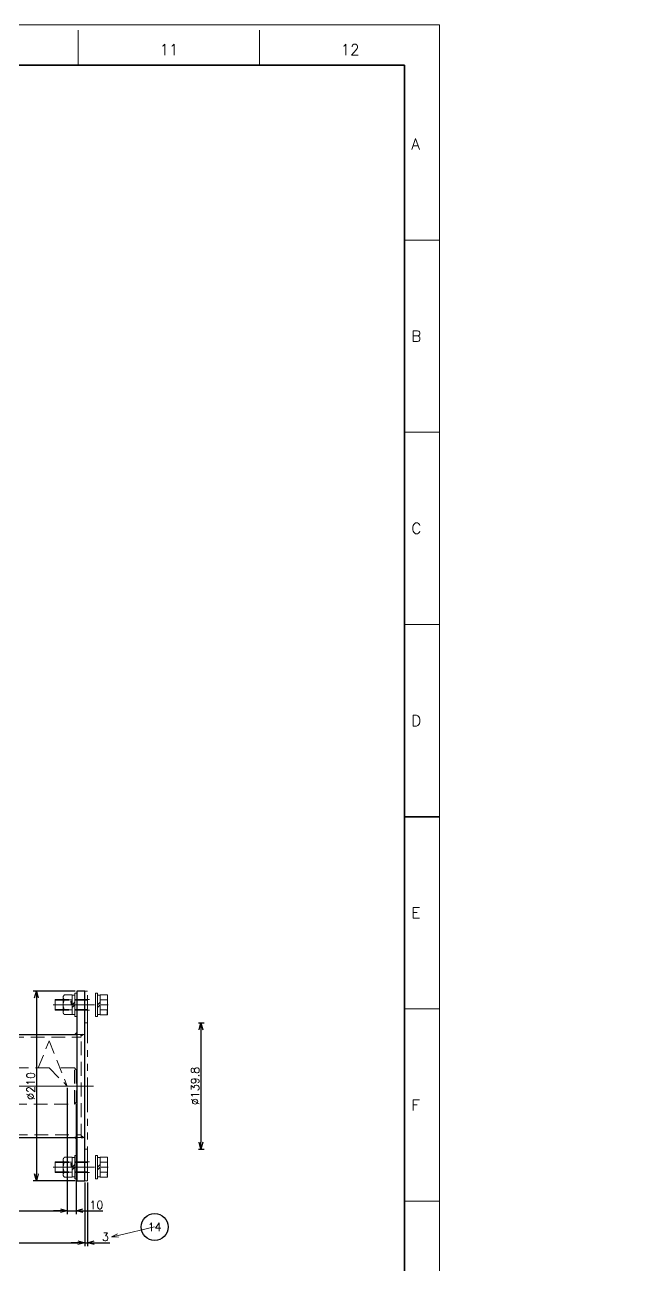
# Model space of a CAD drawing. Header units: millimetres. Extents: x 0 to 38884, y -3675 to 8056.
# Drawn here: x 10723 to 11395, y 1614 to 2988 of the extents above; entities that cross this region are included whole.
import ezdxf
from ezdxf import colors
from ezdxf.entities.mleader import LeaderData, LeaderLine
from ezdxf.enums import TextEntityAlignment as Align
from ezdxf.math import Vec2, Vec3
from ezdxf.xclip import XClip

# ---------------------------------------------------------------- set-up
doc = ezdxf.new("R2010")
doc.units = ezdxf.units.MM
doc.header["$LTSCALE"] = 2.4
doc.header["$XCLIPFRAME"] = 0
doc.header["$PDMODE"] = 99
doc.header["$PDSIZE"] = 1
for name, pattern in [('CENTER2', [28.575, 19.05, -3.175, 3.175, -3.175]), ('HIDDEN', [9.525, 6.35, -3.175]), ('PHANTOM2', [31.75, 15.875, -3.175, 3.175, -3.175, 3.175, -3.175])]:
    doc.linetypes.add(name, pattern=pattern)
for name, color, linetype, lineweight in [('04_HIDDEN', 2, 'HIDDEN', 13), ('05_CENTER', 4, 'CENTER2', 13), ('06_PHANTOM', 2, 'PHANTOM2', 13), ('08_DIM', 3, 'Continuous', 13), ('90_FRAME', 5, 'Continuous', 35)]:
    doc.layers.add(name, color=color, linetype=linetype, lineweight=lineweight)
doc.layers.add('10_DRAFT', color=8, linetype='Continuous', lineweight=0, plot=False)
doc.layers.add('91_BLANK', color=5, linetype='Continuous', lineweight=0, plot=False)
doc.styles.add('KSS_TXT', font='txt.shx', dxfattribs={"bigfont": 'extfont2.shx'})
doc.styles.add('KSS_TXT_L', font='txt.shx', dxfattribs={"height": 3, "bigfont": 'extfont2.shx'})
doc.styles.get("Standard").update_dxf_attribs({"font": 'txt.shx', "bigfont": 'extfont2.shx'})
doc.dimstyles.new('KSS_DIM', dxfattribs={"dimscale": 2, "dimtxt": 3, "dimasz": 2.5, "dimexe": 1.25, "dimexo": 0.625, "dimtad": 1, "dimdsep": 46, "dimtxsty": 'KSS_TXT', "dimblk": 'OPEN30', "dimcen": 0, "dimazin": 2, "dimtfac": 0.75, "dimtmove": 0, "dimatfit": 3, "dimldrblk": 'OPEN30', "dimfxl": 1.25, "dimtolj": 1, "dimarcsym": 0})

# ---------------------------------------------------------------- blocks, each defined once
blk = doc.blocks.new('AM_BALLOON1')
at = {"transparency": 16777216}
blk.add_circle((0, 0), 5, dxfattribs=at)
blk.add_attdef('B_NUMBER', text='', height=3, dxfattribs=at).set_placement((0, 0), align=Align.MIDDLE_CENTER)
blk = doc.blocks.new('_Open30')
at = {"color": 0, "linetype": 'ByBlock', "lineweight": -2}
for p, q in [((-1, 0.27), (0, 0)), ((0, 0), (-1, -0.27)), ((0, 0), (-1, 0))]:
    blk.add_line(p, q, dxfattribs=at)
blk = doc.blocks.new('_OPEN')
at = {"color": 0, "linetype": 'ByBlock'}
for p, q in [((-1, 0.17), (0, 0)), ((0, 0), (-1, -0.17)), ((0, 0), (-1, 0))]:
    blk.add_line(p, q, dxfattribs=at)
blk = doc.blocks.new('*D231')
at = {"layer": '08_DIM', "color": 0, "lineweight": -2, "transparency": 16777216}
for p, q in [((10915.8, 1882.3), (10922.1, 1882.3)), ((10918.3, 1874.8), (10918.3, 1750)), ((10915.8, 1742.5), (10922.1, 1742.5))]:
    blk.add_line(p, q, dxfattribs=at)
at = {"layer": 'Defpoints', "color": 0, "transparency": 16777216}
for p in [(10913.9, 1882.3), (10913.9, 1742.5), (10918.3, 1742.5)]:
    blk.add_point(p, dxfattribs=at)
at = {"layer": '08_DIM', "color": 0, "lineweight": -2, "transparency": 16777216, "xscale": 7.5, "yscale": 7.5, "zscale": 7.5}
for p, rotation in [((10918.3, 1882.3), 90), ((10918.3, 1742.5), 270)]:
    blk.add_blockref('_Open30', p, dxfattribs=dict(at, rotation=rotation))
at = {"layer": '08_DIM', "color": 0, "transparency": 16777216, "insert": (10911.9, 1812.4), "char_height": 9, "attachment_point": 5, "rotation": 90, "style": 'KSS_TXT'}
blk.add_mtext('\\A1;%%C139.8', dxfattribs=at)
blk = doc.blocks.new('M12Nza_1_1_1')
at = {"color": 0}
for p, q in [((-8.2, 15), (8.2, 15)), ((-10.9, 5), (-10.9, 13.5)), ((11, 5), (-10.9, 5)), ((-10.7, 2), (-10.7, 5)), ((-5.5, 5), (-5.5, 13.5)), ((0, 2), (-3, 5)), ((0, 5), (3, 2)), ((5.5, 5), (5.5, 13.5)), ((10.7, 5), (10.7, 2)), ((11, 13.5), (11, 5))]:
    blk.add_line(p, q, dxfattribs=at)
at = {"color": 0, "linetype": 'CENTER2'}
blk.add_line((0, 0), (0, 15), dxfattribs=at)
at = {"color": 0}
blk.add_lwpolyline([(-13, 2), (13, 2), (13, 0), (-13, 0)], close=True, dxfattribs=at)
for centre, radius, start, end in [((-8.2, 11.7), 3.29, 33.626, 146.374), ((0, 4), 10.9, 60, 120), ((8.2, 11.7), 3.29, 33.626, 146.374)]:
    blk.add_arc(centre, radius, start, end, dxfattribs=at)
at = {"layer": '10_DRAFT', "style": 'KSS_TXT'}
blk.add_text('M12', height=1.5, dxfattribs=at).set_placement((0.3, 5.1))
blk = doc.blocks.new('A$C7BDB3F22_1')
at = {"color": 0, "linetype": 'CENTER2'}
blk.add_line((0, -47.1), (0, 15.1), dxfattribs=at)
at = {"color": 0}
for p, q in [((-13, 2), (13, 2)), ((-13, 2), (-13, 0)), ((-13, 0), (13, 0)), ((-11, 13), (11, 13)), ((-11, 5), (-11, 13)), ((-11, 5), (11, 5)), ((-10.8, 5), (-10.8, 2)), ((-5.5, 5), (-5.5, 13)), ((0, 2), (-3, 5)), ((0, 5), (3, 2)), ((5.5, 5), (5.5, 13)), ((10.8, 2), (10.8, 5)), ((11, 5), (11, 13)), ((13, 0), (13, 2))]:
    blk.add_line(p, q, dxfattribs=at)
at = {"color": 0, "linetype": 'HIDDEN'}
for p, q in [((-6, -45), (-6, 0)), ((6, -45), (6, 0)), ((-6, -9), (6, -9)), ((-5.1, -45), (-5.1, -9)), ((5.1, -45), (5.1, -9)), ((-6, -45), (6, -45))]:
    blk.add_line(p, q, dxfattribs=at)
at = {"layer": '10_DRAFT', "style": 'KSS_TXT_L'}
blk.add_text('BT-M12x50L,SW,PW', height=0.3, dxfattribs=at).set_placement((6.3, 12.7))
blk = doc.blocks.new('M10Nza_1_1_1')
at = {"color": 0}
for p, q in [((-9.8, 4), (-9.8, 10.7)), ((-9.8, 4), (9.8, 4)), ((-9.2, 1.5), (-9.2, 4)), ((-7.3, 12), (7.4, 12)), ((-4.9, 4), (-4.9, 10.7)), ((0, 1.5), (-2.5, 4)), ((0, 4), (2.5, 1.5)), ((4.9, 10.7), (4.9, 4)), ((9.2, 4), (9.2, 1.5)), ((9.8, 10.7), (9.8, 4))]:
    blk.add_line(p, q, dxfattribs=at)
at = {"color": 0, "linetype": 'CENTER2'}
blk.add_line((0, 12), (0, 0), dxfattribs=at)
at = {"color": 0}
blk.add_lwpolyline([(-11, 1.5), (11, 1.5), (11, 0), (-11, 0)], close=True, dxfattribs=at)
for centre, radius, start, end in [((-7.3, 9.1), 2.94, 33.626, 146.374), ((0, 2.2), 9.8, 60, 120), ((7.4, 9.1), 2.94, 33.626, 146.374)]:
    blk.add_arc(centre, radius, start, end, dxfattribs=at)
at = {"layer": '10_DRAFT', "style": 'KSS_TXT'}
blk.add_text('M10', height=1.25, dxfattribs=at).set_placement((0.3, 4.1))
blk = doc.blocks.new('OP-75722b_1')
at = {"color": 0}
for p, q in [((0, 6.5), (0.5, 7)), ((0, 4), (0, 6.5)), ((0, -4), (0, 4)), ((0.5, -7), (0.5, 7)), ((9.5, 7), (0.5, 7)), ((0.5, 6.7), (9.5, 6.7)), ((0.5, 6.3), (9.5, 6.3)), ((0.5, 5.9), (9.5, 5.9)), ((0.5, 5.3), (9.5, 5.3)), ((0.5, 4.7), (9.5, 4.7)), ((0.5, 4.1), (9.5, 4.1)), ((0.5, 3.4), (9.5, 3.4)), ((0.5, 2.7), (9.5, 2.7)), ((0.5, 1.9), (9.5, 1.9)), ((0.5, 1), (9.5, 1)), ((0.5, 0), (9.5, 0)), ((9.5, -7), (9.5, 7)), ((10, 6.5), (9.5, 7)), ((10, 4), (10, 6.5)), ((10, -4), (10, 4)), ((10, 4), (11.5, 4)), ((11.5, 6), (12, 6.5)), ((11.5, 4), (11.5, 6)), ((11.5, -4), (11.5, 4)), ((12, 6.5), (12, -6.5)), ((16, 6.5), (12, 6.5)), ((16, 6.5), (16.5, 7)), ((16, -6.2), (16, 6.5)), ((16.5, -5.8), (16.5, 7)), ((16.5, 7), (17, 6.5)), ((17, 6.5), (17.5, 7)), ((17, -5.4), (17, 6.5)), ((17.5, -5), (17.5, 7)), ((17.5, 7), (18, 6.5)), ((18, 6.5), (18.5, 7)), ((18, 6.5), (18, -4.6)), ((18.5, -4.2), (18.5, 7)), ((18.5, 7), (19, 6.5)), ((19, -3.7), (19, 6.5)), ((23.2, 6.5), (19, 6.5)), ((26.7, -16.8), (26.7, 3)), ((0, -4), (0, -6.5)), ((0, -6.5), (0.5, -7)), ((0.5, -1), (9.5, -1)), ((0.5, -1.9), (9.5, -1.9)), ((0.5, -2.7), (9.5, -2.7)), ((0.5, -3.4), (9.5, -3.4)), ((0.5, -4.1), (9.5, -4.1)), ((0.5, -4.7), (9.5, -4.7)), ((0.5, -5.3), (9.5, -5.3)), ((0.5, -5.8), (9.5, -5.8)), ((0.5, -6.3), (9.5, -6.3)), ((0.5, -6.7), (9.5, -6.7)), ((9.5, -7), (0.5, -7)), ((10, -6.5), (9.5, -7)), ((10, -4), (11.5, -4)), ((10, -6.5), (10, -4)), ((11.5, -4), (11.5, -6)), ((11.5, -6), (12, -6.5)), ((15.7, -6.5), (12, -6.5)), ((15.7, -6.5), (21.7, -1.4)), ((15.7, -16.8), (15.7, -6.5)), ((15.7, -16.8), (26.7, -16.8)), ((15.9, -18.2), (26.6, -18.2)), ((15.9, -18.2), (16, -19.2)), ((16, -19.2), (26.5, -19.2)), ((16.1, -20.6), (26.3, -20.6)), ((16.1, -20.6), (16.2, -21.6)), ((16.2, -21.6), (26.2, -21.6)), ((16.4, -22.9), (26.1, -22.9)), ((16.4, -22.9), (16.5, -23.9)), ((16.5, -23.9), (26, -23.9)), ((16.7, -25.3), (25.8, -25.3)), ((16.7, -25.3), (16.8, -26.8)), ((19.2, -26.8), (16.8, -26.8)), ((19.2, -26.8), (19.2, -45)), ((23.2, -26.8), (19.2, -26.8)), ((19.5, -16.8), (19.5, -18.2)), ((19.5, -19.2), (19.5, -20.6)), ((19.5, -21.6), (19.5, -22.9)), ((19.5, -23.9), (19.5, -25.3)), ((20.7, -16.8), (20.7, -18.2)), ((20.7, -19.2), (20.7, -20.6)), ((20.7, -21.6), (20.7, -22.9)), ((20.7, -23.9), (20.7, -25.3)), ((22.8, -16.8), (22.8, -18.2)), ((22.8, -19.2), (22.8, -20.6)), ((22.8, -21.6), (22.8, -22.9)), ((22.8, -23.9), (22.8, -25.3)), ((23.2, -26.8), (23.2, -45)), ((23.2, -26.8), (25.6, -26.8)), ((25.6, -26.8), (25.8, -25.3)), ((26, -23.9), (26.1, -22.9)), ((26.2, -21.6), (26.3, -20.6)), ((26.5, -19.2), (26.6, -18.2))]:
    blk.add_line(p, q, dxfattribs=at)
for centre, radius, start, end in [((23.2, 3), 3.5, 359.9998, 90), ((15.1, -17.6), 1, 322.7692, 50.3512), ((15.3, -19.9), 1, 322.7692, 50.3512), ((15.6, -22.3), 1, 322.7692, 50.3512), ((15.9, -24.7), 1, 322.7692, 50.3512), ((26.6, -24.7), 1, 130.2745, 217.7373), ((26.8, -22.3), 1, 130.2745, 217.7373), ((27.1, -19.9), 1, 130.2745, 217.7373), ((27.3, -17.6), 1, 130.2745, 217.7373)]:
    blk.add_arc(centre, radius, start, end, dxfattribs=at)
at = {"layer": '05_CENTER', "color": 0}
for p, q in [((-1.5, 0), (23.5, 0)), ((21.2, -47.1), (21.2, 2.2))]:
    blk.add_line(p, q, dxfattribs=at)
at = {"layer": '10_DRAFT'}
for p, q in [((-1, 4), (-1.5, 3.5)), ((-1.5, -3.5), (-1.5, 3.5)), ((-1, 4), (0, 4)), ((-1, -4), (-1.5, -3.5)), ((-1, -4), (0, -4))]:
    blk.add_line(p, q, dxfattribs=at)
blk = doc.blocks.new('HTK1611a_1')
at = {"color": 0}
for p, q in [((6, 5.1), (0, 4.8)), ((0, 4.3), (6, 4.5)), ((6, 7.5), (6, -7.5)), ((6, 7.5), (10, 7.5)), ((10, 3.8), (6, 3.8)), ((10.1, 7.5), (10, 7.5)), ((10, 3.8), (10.1, 3.8)), ((10.1, 3.7), (10, 3.8)), ((10.2, 7.5), (10.1, 7.5)), ((10.1, 7.5), (10.1, 7.5)), ((10.1, 3.8), (10.1, 3.8)), ((10.1, 3.8), (10.2, 3.8)), ((10.2, 3.7), (10.1, 3.7)), ((10.1, 3.7), (10.1, 3.7)), ((10.3, 7.4), (10.2, 7.5)), ((10.2, 7.5), (10.2, 7.5)), ((10.2, 7.5), (10.2, 7.5)), ((10.2, 3.8), (10.2, 3.8)), ((10.2, 3.8), (10.2, 3.8)), ((10.2, 3.8), (10.3, 3.8)), ((10.3, 3.6), (10.2, 3.7)), ((10.2, 3.7), (10.2, 3.7)), ((10.2, 3.7), (10.2, 3.7)), ((10.4, 7.4), (10.3, 7.4)), ((10.3, 7.4), (10.3, 7.4)), ((10.3, 3.8), (10.4, 3.9)), ((10.3, 3.8), (10.3, 3.8)), ((10.4, 3.5), (10.3, 3.6)), ((10.3, 3.6), (10.3, 3.6)), ((10.5, 7.3), (10.4, 7.4)), ((10.4, 7.4), (10.4, 7.4)), ((10.4, 3.9), (10.4, 3.9)), ((10.4, 3.9), (10.5, 3.9)), ((10.5, 3.4), (10.4, 3.5)), ((10.4, 3.5), (10.4, 3.5)), ((10.6, 7.2), (10.5, 7.3)), ((10.5, 7.3), (10.5, 7.3)), ((10.5, 7.3), (10.5, 7.3)), ((10.5, 3.9), (10.5, 4)), ((10.5, 4), (10.5, 4)), ((10.5, 4), (10.6, 4)), ((10.5, 3.3), (10.5, 3.4)), ((10.6, 3.2), (10.5, 3.3)), ((10.5, 3.3), (10.5, 3.3)), ((10.6, 7.1), (10.6, 7.2)), ((10.6, 7.2), (10.6, 7.2)), ((10.7, 7.1), (10.6, 7.1)), ((10.6, 4.1), (10.7, 4.2)), ((10.6, 4), (10.6, 4.1)), ((10.6, 4.1), (10.6, 4.1)), ((10.6, 3.1), (10.6, 3.2)), ((10.6, 3), (10.6, 3.1)), ((10.7, 2.9), (10.6, 3)), ((10.7, 7), (10.7, 7.1)), ((10.8, 6.9), (10.7, 7)), ((10.7, 7), (10.7, 7)), ((10.7, 4.3), (10.8, 4.4)), ((10.7, 4.2), (10.7, 4.3)), ((10.7, 4.2), (10.7, 4.2)), ((10.7, 2.8), (10.7, 2.9)), ((10.7, 2.7), (10.7, 2.8)), ((10.8, 2.5), (10.7, 2.7)), ((10.8, 6.8), (10.8, 6.9)), ((10.8, 6.7), (10.8, 6.8)), ((10.8, 6.8), (10.8, 6.8)), ((10.9, 6.6), (10.8, 6.7)), ((10.8, 4.5), (10.8, 4.6)), ((10.8, 4.6), (10.9, 4.6)), ((10.8, 4.4), (10.8, 4.5)), ((10.8, 4.4), (10.8, 4.4)), ((10.8, 2.4), (10.8, 2.5)), ((10.8, 2.3), (10.8, 2.4)), ((10.8, 2.2), (10.8, 2.3)), ((10.9, 2), (10.8, 2.2)), ((10.9, 6.5), (10.9, 6.6)), ((10.9, 6.6), (10.9, 6.6)), ((10.9, 6.4), (10.9, 6.5)), ((11, 6.3), (10.9, 6.4)), ((10.9, 4.8), (11, 4.9)), ((10.9, 4.7), (10.9, 4.8)), ((10.9, 4.8), (10.9, 4.8)), ((10.9, 4.6), (10.9, 4.7)), ((10.9, 1.9), (10.9, 2)), ((10.9, 1.7), (10.9, 1.9)), ((10.9, 1.6), (10.9, 1.7)), ((11, 1.4), (10.9, 1.6)), ((11, 6.2), (11, 6.3)), ((11, 6.3), (11, 6.3)), ((11, 6.1), (11, 6.2)), ((11, 6), (11, 6.1)), ((11, 5.9), (11, 6)), ((11, 6), (11, 6)), ((11, 5.8), (11, 5.9)), ((11, 5.7), (11, 5.8)), ((11, 5.6), (11, 5.7)), ((11, 5.7), (11, -5.6)), ((11, 5.5), (11, 5.6)), ((11, 5.4), (11, 5.5)), ((11, 5.5), (11, 5.5)), ((11, 5.3), (11, 5.4)), ((11, 5.2), (11, 5.3)), ((11, 5.1), (11, 5.2)), ((11, 5), (11, 5.1)), ((11, 5.1), (11, 5.1)), ((11, 4.9), (11, 5)), ((11, 2.2), (26, 2.2)), ((11, 1.3), (11, 1.4)), ((11, 1.1), (11, 1.3)), ((11, 1), (11, 1.1)), ((11, 0.8), (11, 1)), ((11, 0.7), (11, 0.8)), ((11, 0.5), (11, 0.7)), ((11, 0.3), (11, 0.5)), ((11, 0.2), (11, 0.3)), ((11, 0), (11, 0.2)), ((11, -0.2), (11, 0)), ((26, 2.2), (28, 1.7)), ((28, 1.7), (36, 1.7)), ((28, 1.7), (28, -1.7)), ((36, 1.7), (36, -1.7)), ((36, 1.5), (56, 1.5)), ((0, -4.3), (6, -4.5)), ((0, -4.8), (6, -5.1)), ((10, -3.8), (6, -3.8)), ((6, -7.5), (10, -7.5)), ((10, -3.8), (10.1, -3.7)), ((10.1, -3.8), (10, -3.8)), ((10, -7.5), (10.1, -7.5)), ((10.1, -3.7), (10.1, -3.7)), ((10.1, -3.7), (10.2, -3.7)), ((10.2, -3.8), (10.1, -3.8)), ((10.1, -3.8), (10.1, -3.8)), ((10.1, -7.5), (10.1, -7.5)), ((10.1, -7.5), (10.2, -7.5)), ((10.2, -3.7), (10.3, -3.6)), ((10.2, -3.7), (10.2, -3.7)), ((10.2, -3.7), (10.2, -3.7)), ((10.3, -3.8), (10.2, -3.8)), ((10.2, -3.8), (10.2, -3.8)), ((10.2, -3.8), (10.2, -3.8)), ((10.2, -7.5), (10.3, -7.4)), ((10.2, -7.5), (10.2, -7.5)), ((10.2, -7.5), (10.2, -7.5)), ((10.3, -3.6), (10.4, -3.5)), ((10.3, -3.6), (10.3, -3.6)), ((10.4, -3.9), (10.3, -3.8)), ((10.3, -3.8), (10.3, -3.8)), ((10.3, -7.4), (10.3, -7.4)), ((10.3, -7.4), (10.4, -7.4)), ((10.4, -3.5), (10.5, -3.4)), ((10.4, -3.5), (10.4, -3.5)), ((10.5, -3.9), (10.4, -3.9)), ((10.4, -3.9), (10.4, -3.9)), ((10.4, -7.4), (10.5, -7.3)), ((10.4, -7.4), (10.4, -7.4)), ((10.5, -3.3), (10.5, -3.2)), ((10.5, -3.2), (10.6, -3.2)), ((10.5, -3.4), (10.5, -3.3)), ((10.5, -4), (10.5, -3.9)), ((10.6, -4), (10.5, -4)), ((10.5, -4), (10.5, -4)), ((10.5, -7.3), (10.6, -7.2)), ((10.5, -7.3), (10.5, -7.3)), ((10.5, -7.3), (10.5, -7.3)), ((10.6, -3), (10.7, -2.9)), ((10.6, -3.1), (10.6, -3)), ((10.6, -3.2), (10.6, -3.1)), ((10.6, -4.1), (10.6, -4)), ((10.7, -4.2), (10.6, -4.1)), ((10.6, -4.1), (10.6, -4.1)), ((10.6, -7.2), (10.6, -7.1)), ((10.6, -7.1), (10.7, -7.1)), ((10.6, -7.2), (10.6, -7.2)), ((10.7, -2.7), (10.8, -2.5)), ((10.7, -2.8), (10.7, -2.7)), ((10.7, -2.9), (10.7, -2.8)), ((10.7, -4.3), (10.7, -4.2)), ((10.7, -4.2), (10.7, -4.2)), ((10.8, -4.4), (10.7, -4.3)), ((10.7, -7), (10.8, -6.9)), ((10.7, -7.1), (10.7, -7)), ((10.7, -7), (10.7, -7)), ((10.8, -2.2), (10.9, -2)), ((10.8, -2.3), (10.8, -2.2)), ((10.8, -2.4), (10.8, -2.3)), ((10.8, -2.5), (10.8, -2.4)), ((10.8, -4.5), (10.8, -4.4)), ((10.8, -4.4), (10.8, -4.4)), ((10.8, -4.6), (10.8, -4.5)), ((10.9, -4.6), (10.8, -4.6)), ((10.8, -6.7), (10.9, -6.6)), ((10.8, -6.8), (10.8, -6.7)), ((10.8, -6.9), (10.8, -6.8)), ((10.8, -6.8), (10.8, -6.8)), ((10.9, -1.6), (11, -1.4)), ((10.9, -1.7), (10.9, -1.6)), ((10.9, -1.9), (10.9, -1.7)), ((10.9, -2), (10.9, -1.9)), ((10.9, -4.7), (10.9, -4.6)), ((10.9, -4.8), (10.9, -4.7)), ((11, -4.9), (10.9, -4.8)), ((10.9, -4.8), (10.9, -4.8)), ((10.9, -6.4), (11, -6.3)), ((10.9, -6.5), (10.9, -6.4)), ((10.9, -6.6), (10.9, -6.5)), ((10.9, -6.6), (10.9, -6.6)), ((11, -0.3), (11, -0.2)), ((11, -0.5), (11, -0.3)), ((11, -0.7), (11, -0.5)), ((11, -0.8), (11, -0.7)), ((11, -1), (11, -0.8)), ((11, -1.1), (11, -1)), ((11, -1.3), (11, -1.1)), ((11, -1.4), (11, -1.3)), ((26, -2.2), (11, -2.2)), ((11, -5), (11, -4.9)), ((11, -5.1), (11, -5)), ((11, -5.2), (11, -5.1)), ((11, -5.1), (11, -5.1)), ((11, -5.3), (11, -5.2)), ((11, -5.4), (11, -5.3)), ((11, -5.5), (11, -5.4)), ((11, -5.6), (11, -5.5)), ((11, -5.5), (11, -5.5)), ((11, -5.7), (11, -5.6)), ((11, -5.8), (11, -5.7)), ((11, -5.9), (11, -5.8)), ((11, -6), (11, -5.9)), ((11, -6.1), (11, -6)), ((11, -6), (11, -6)), ((11, -6.2), (11, -6.1)), ((11, -6.3), (11, -6.2)), ((11, -6.3), (11, -6.3)), ((28, -1.7), (26, -2.2)), ((36, -1.7), (28, -1.7)), ((36, -1.5), (56, -1.5))]:
    blk.add_line(p, q, dxfattribs=at)
at = {"layer": '04_HIDDEN', "color": 0}
for p, q in [((-52, 2), (-4, 2)), ((-3.5, 4.7), (-4, 4.2)), ((-4, 4.2), (0, 4.3)), ((-4, 4.2), (-4, -4.2)), ((0, 4.8), (-3.5, 4.7)), ((-3.5, 4.7), (-3.5, -4.7)), ((11, 2), (26, 2)), ((26, 2), (26, -2)), ((26, 1.5), (36, 1.5)), ((-52, -2), (-4, -2)), ((-4, -4.2), (-3.5, -4.7)), ((-4, -4.2), (0, -4.3)), ((-3.5, -4.7), (0, -4.8)), ((11, -2), (26, -2)), ((26, -1.5), (36, -1.5))]:
    blk.add_line(p, q, dxfattribs=at)
blk.add_arc((-52, 0), 2, 90, 270, dxfattribs=at)
at = {"layer": '05_CENTER', "color": 0}
blk.add_line((-56, 0), (58, 0), dxfattribs=at)
at = {"layer": '10_DRAFT'}
blk.add_line((0, 4.8), (0, -4.8), dxfattribs=at)
blk = doc.blocks.new('GP-M＊＊Tc_1')
at = {"color": 0}
for p, q in [((0, 16), (0, 16)), ((0, 14.4), (0, 14.5)), ((0, 14.4), (0, 14.5)), ((-17.1, 0), (-17.1, 0)), ((13.1, 2.5), (-13.1, 2.5)), ((-10, 9.3), (-9, 13.2)), ((-10, 5.7), (-10, 10.5)), ((-9, 5.4), (-10, 5.7)), ((-9.6, 5.4), (-9, 5.4)), ((-9, 13.2), (-9, 5.4)), ((-9, 5), (0, 5)), ((0, 5), (9, 5)), ((4.5, 3.7), (4.5, 3)), ((4.8, 3.9), (7.2, 3.9)), ((4.8, 2.8), (7.2, 2.8)), ((7.5, 3.7), (7.5, 3)), ((9, 13.2), (9, 5.4)), ((10, 9.3), (9, 13.2)), ((9, 5.4), (10, 5.7)), ((9, 5.4), (9.6, 5.4)), ((10, 5.7), (10, 10.5)), ((17.1, 0), (17.1, 0)), ((-4.6, -7.2), (-12.9, -7.2)), ((-12.6, -5.7), (12.6, -5.7)), ((-9.9, -7.6), (-9.8, -8)), ((-9.7, -7.2), (-9.7, -8.8)), ((-8.5, -8.5), (-8.9, -8.4)), ((-5.2, -11.6), (-6.3, -11.4)), ((-4.3, -8.4), (-3.8, -11.1)), ((-4.1, -7.6), (-3.6, -10.2)), ((-3.8, -9.2), (-3.8, -11.1)), ((-2.9, -10.7), (-3.7, -10.5)), ((-2.7, -12), (-2.9, -11)), ((-2.8, -10.7), (-2.7, -11.4)), ((-2.7, -12.3), (-2.7, -10.6)), ((-2.7, -12.3), (-2.4, -14.2)), ((-2.4, -10.5), (2.4, -10.5)), ((2.4, -12.1), (-2.4, -12.1)), ((2.7, -12.3), (2.4, -14.2)), ((2.7, -12.3), (2.7, -10.6)), ((2.8, -10.7), (2.7, -11.4)), ((2.7, -12), (2.9, -11)), ((2.9, -10.7), (3.7, -10.5)), ((4.1, -7.6), (3.6, -10.2)), ((4.3, -8.4), (3.8, -11.1)), ((3.8, -9.2), (3.8, -11.1)), ((4.6, -7.2), (12.9, -7.2)), ((5.2, -11.6), (6.3, -11.4)), ((8.5, -8.5), (8.9, -8.4)), ((9.7, -7.2), (9.7, -8.8)), ((9.9, -7.6), (9.8, -8)), ((-5.2, -19.5), (-6, -19.5)), ((-5.5, -17.2), (-5.5, -16.2)), ((-5.2, -17.2), (-5.5, -17.2)), ((5.3, -17.2), (-5.2, -17.2)), ((-5.2, -19.5), (-5.2, -17.2)), ((-5.2, -19.5), (5.3, -19.5)), ((-2.4, -14.2), (-2.2, -15)), ((2.4, -14.2), (2.2, -15)), ((5.5, -17.2), (5.3, -17.2)), ((5.3, -19.5), (5.3, -17.2)), ((6, -19.5), (5.3, -19.5)), ((5.5, -17.2), (5.5, -16.2))]:
    blk.add_line(p, q, dxfattribs=at)
blk.add_circle((0, 0), 17, dxfattribs=at)
for centre, radius, start, end in [((0, 0), 17.1, 288.762, 251.238), ((0, 0), 14.5, 46.3972, 133.6028), ((0, 0), 16, 55.7676, 124.2324), ((-4.8, 0.6), 10.2, 162.0846, 183.4338), ((-0.7, -0.4), 14.3, 178.5668, 263.5951), ((-12.1, 2.8), 2.58, 110.3836, 158.741), ((-0.7, -0.8), 13.2, 167.4122, 200.4388), ((-13.1, 2), 0.5, 90, 167.4122), ((-9.3, -5.7), 11.5, 93.6107, 108.94), ((-3.8, 13.5), 10, 231.512, 238.504), ((0, 305.3), 300, 268.2809, 271.7191), ((0.7, -0.4), 14.3, 276.4049, 1.4332), ((4.7, 3.7), 0.164, 124.4845, 180), ((4.7, 3), 0.164, 180, 235.5155), ((4.8, 3.5), 0.404, 90, 124.4845), ((4.8, 3.2), 0.404, 235.5155, 270), ((7.2, 3.5), 0.404, 55.5155, 90), ((7.2, 3.2), 0.404, 270, 304.4845), ((7.3, 3.7), 0.164, 0, 55.5155), ((7.3, 3), 0.164, 304.4845, 0), ((3.8, 13.5), 10, 301.496, 308.488), ((9.3, -5.7), 11.5, 71.06, 86.3893), ((12.1, 2.8), 2.58, 21.259, 69.6164), ((13.1, 2), 0.5, 12.5878, 90), ((0.7, -0.8), 13.2, 339.5612, 12.5878), ((4.8, 0.6), 10.2, 356.5662, 17.9154), ((-12.6, -5.2), 0.5, 200.4388, 270), ((0, 0.6), 15, 211.3253, 260.883), ((0.8, 1.4), 14.2, 217.2624, 222.6782), ((-9.5, -7.6), 0.345, 146.2138, 192.031), ((-9.4, -7.7), 0.571, 110.52, 143.7381), ((-9.4, -7.3), 0.446, 183.2379, 231.5895), ((-9.5, -7.9), 0.3, 191.6157, 222.1952), ((-9.3, -8.8), 0.311, 139.4207, 212.7982), ((-9.1, -9.2), 0.781, 77.8314, 130.0532), ((-1.4, -2.2), 10.7, 219.5719, 234.4444), ((-5.3, -22.3), 14.1, 86.8924, 103.0416), ((2.2, -0.1), 13.6, 218.1577, 237.3496), ((-5.8, -8.4), 3, 234.4444, 261.7545), ((-3.6, -16.7), 5.38, 94.5835, 106.2876), ((-0.4, -0.2), 12.2, 248.0758, 259.1007), ((-4.6, -7.7), 0.5, 10.5832, 90), ((-4.6, -8.5), 0.3, 10.625, 86.8924), ((-4.1, -11.1), 0.308, 270.9263, 352.1482), ((-4.1, -9.3), 0.654, 304.3433, 317.694), ((-3.9, -10.3), 0.326, 292.498, 9.6984), ((-2.6, -10.9), 0.332, 140.7688, 190.8997), ((-2.4, -11), 0.528, 87.7798, 139.2391), ((-2.4, -12.4), 0.316, 90.5002, 163.1469), ((0, 0.6), 15, 279.117, 328.6747), ((2.4, -11), 0.528, 40.7609, 92.2202), ((2.4, -12.4), 0.316, 16.8531, 89.4998), ((0.4, -0.2), 12.2, 280.8993, 291.9242), ((2.6, -10.9), 0.332, 349.1003, 39.2312), ((3.9, -10.3), 0.326, 170.3016, 247.502), ((4.1, -9.3), 0.654, 222.306, 235.6567), ((4.1, -11.1), 0.308, 187.8518, 269.0737), ((4.6, -7.7), 0.5, 90, 169.4168), ((3.6, -16.7), 5.38, 73.7124, 85.4165), ((4.6, -8.5), 0.3, 93.1076, 169.375), ((5.3, -22.3), 14.1, 76.9584, 93.1076), ((-2.2, -0.1), 13.6, 302.6504, 321.8423), ((5.8, -8.4), 3, 278.2455, 305.5556), ((1.4, -2.2), 10.7, 305.5556, 320.4281), ((9.1, -9.2), 0.781, 49.9468, 102.1686), ((9.4, -7.7), 0.571, 36.2619, 69.48), ((9.3, -8.8), 0.311, 327.2018, 40.5793), ((-0.8, 1.4), 14.2, 317.3218, 322.7376), ((9.4, -7.3), 0.446, 308.4105, 356.7621), ((9.5, -7.9), 0.3, 317.8048, 348.3843), ((9.5, -7.6), 0.345, 347.969, 33.7862), ((12.6, -5.2), 0.5, 270, 339.5612), ((0, 0), 17.1, 251.238, 288.762), ((0, -0.4), 14, 260.1067, 279.9992), ((-1.9, -14.9), 0.3, 193.872, 268.4995), ((0, 58.7), 73.9, 268.4995, 271.5194), ((1.9, -14.9), 0.3, 271.5194, 346.128)]:
    blk.add_arc(centre, radius, start, end, dxfattribs=at)
at = {"layer": '05_CENTER', "color": 0}
for p, q in [((0, 20.9), (0, -27.5)), ((-19.6, 0), (19.6, 0))]:
    blk.add_line(p, q, dxfattribs=at)
at = {"layer": '10_DRAFT'}
for p, q in [((-6, -25), (-6, -19.5)), ((6, -25), (-6, -25)), ((-5.2, -25.5), (-6, -25)), ((-5.4, -19.5), (-5.4, -25.4)), ((5.3, -25.5), (-5.2, -25.5)), ((-5.2, -27.5), (-5.2, -25.5)), ((5.3, -25.5), (6, -25)), ((5.3, -27.5), (5.3, -25.5)), ((5.4, -25.4), (5.4, -19.5)), ((6, -25), (6, -19.5)), ((5.3, -27.5), (-5.2, -27.5))]:
    blk.add_line(p, q, dxfattribs=at)
blk = doc.blocks.new('A$C3D81658F_1_1_1')
at = {"color": 0, "linetype": 'CENTER2'}
blk.add_line((0, -39), (0, 14), dxfattribs=at)
at = {"color": 0}
for p, q in [((-11, 1.5), (11, 1.5)), ((-11, 1.5), (-11, 0)), ((-11, 0), (11, 0)), ((-9.8, 11), (9.8, 11)), ((-9.8, 4), (-9.8, 11)), ((9.8, 4), (-9.8, 4)), ((-9.3, 4), (-9.3, 1.5)), ((-4.9, 4), (-4.9, 11)), ((0, 1.5), (-2.5, 4)), ((0, 4), (2.5, 1.5)), ((4.9, 4), (4.9, 11)), ((9.2, 1.5), (9.2, 4)), ((9.8, 4), (9.8, 11)), ((11, 0), (11, 1.5))]:
    blk.add_line(p, q, dxfattribs=at)
at = {"color": 0, "linetype": 'HIDDEN'}
for p, q in [((-5, -36), (-5, 0)), ((5, -36), (5, 0)), ((-5, -4), (5, -4)), ((-4.2, -36), (-4.2, -4)), ((4.2, -36), (4.2, -4)), ((-5, -36), (5, -36))]:
    blk.add_line(p, q, dxfattribs=at)
at = {"layer": '10_DRAFT', "style": 'KSS_TXT_L'}
blk.add_text('BT-M10x40L,SW,PW', height=0.3, dxfattribs=at).set_placement((5.1, 10.7))
blk = doc.blocks.new('A$C09CC36EC_1')
at = {"color": 3}
blk.add_lwpolyline([(0, 105), (3, 105), (3, -105), (0, -105)], close=True, dxfattribs=at)
at = {"layer": '04_HIDDEN', "color": 3}
for p, q in [((0, 70), (3, 70)), ((0, -70), (3, -70))]:
    blk.add_line(p, q, dxfattribs=at)
at = {"layer": '05_CENTER'}
for p, q in [((-5.7, 90), (8.7, 90)), ((-5.7, -90), (8.7, -90))]:
    blk.add_line(p, q, dxfattribs=at)
at = {"layer": '10_DRAFT'}
blk.add_line((0, 0), (3, 0), dxfattribs=at)
blk = doc.blocks.new('A$C306330B1_1')
for name, p, rotation in [('A$C7BDB3F22_1', (12, 90), 270), ('M12Nza_1_1_1', (-9, 90), 90), ('A$C7BDB3F22_1', (12, -90), 270), ('M12Nza_1_1_1', (-9, -90), 90), ('A$C3D81658F_1_1_1', (1065, -181), 180), ('A$C3D81658F_1_1_1', (1160, -181), 180), ('A$C3D81658F_1_1_1', (1255, -181), 180), ('A$C3D81658F_1_1_1', (1350, -181), 180)]:
    blk.add_blockref(name, p, dxfattribs=dict(rotation=rotation))
at = {"xscale": -1}
blk.add_blockref('A$C09CC36EC_1', (3, 0), dxfattribs=at)
at = {"color": 4, "xscale": -1}
blk.add_blockref('HTK1611a_1', (1075, -99), dxfattribs=at)
at = {"color": 4, "xscale": -1, "rotation": 270}
blk.add_blockref('OP-75722b_1', (1198, -114.5), dxfattribs=at)
at = {"color": 4, "rotation": 180.0000000000002}
blk.add_blockref('GP-M＊＊Tc_1', (1198, -134), dxfattribs=at)
for p in [(1065, -160), (1160, -160), (1255, -160), (1350, -160)]:
    blk.add_blockref('M10Nza_1_1_1', p)
blk = doc.blocks.new('A$C505301D7_1')
at = {"color": 0}
for p, q in [((465, 57.1), (1156, 57.1)), ((695, -57.2), (1156, -57.2))]:
    blk.add_line(p, q, dxfattribs=at)
blk.add_lwpolyline([(1156, -105), (1165, -105), (1165, 105), (1156, 105)], close=True, dxfattribs=at)
at = {"color": 3}
for points in [[(1156, 57.1), (1154, 57.1), (1154, 57.1), (1156, 59.2)], [(1161, 57.1), (1163, 57.1), (1163, 57.1), (1161, 55.1)], [(1156, -57.2), (1154, -57.2), (1154, -57.2), (1156, -59.2)], [(1161, -57.2), (1163, -57.2), (1163, -57.2), (1161, -55.2)]]:
    blk.add_lwpolyline(points, close=True, dxfattribs=at)
at = {"layer": '04_HIDDEN'}
for p, q in [((1156, 57.1), (1165, 57.1)), ((1161, -57.2), (1161, 57.1)), ((465, 54), (1161, 54)), ((12, -54), (1161, -54)), ((1156, -57.2), (1165, -57.2))]:
    blk.add_line(p, q, dxfattribs=at)
at = {"layer": '05_CENTER'}
for p, q in [((1175, 90), (1146, 90)), ((1175, -90), (1146, -90))]:
    blk.add_line(p, q, dxfattribs=at)
at = {"layer": '10_DRAFT'}
blk.add_line((-9, 0), (1174.7, 0), dxfattribs=at)
blk = doc.blocks.new('A$C5CF003DA_1')
blk.add_blockref('A$C505301D7_1', (0, 0))
blk = doc.blocks.new('*D319')
at = {"layer": '08_DIM', "color": 0, "lineweight": -2, "transparency": 16777216}
for p, q in [((10770.2, 1810.5), (10770.2, 1670.4)), ((10780.2, 1792.5), (10780.2, 1670.4)), ((10762.7, 1674.2), (10755.2, 1674.2)), ((10770.2, 1674.2), (10780.2, 1674.2)), ((10787.7, 1674.2), (10809.9, 1674.2))]:
    blk.add_line(p, q, dxfattribs=at)
at = {"layer": 'Defpoints', "color": 0, "transparency": 16777216}
for p in [(10770.2, 1812.4), (10780.2, 1794.4), (10780.2, 1674.2)]:
    blk.add_point(p, dxfattribs=at)
at = {"layer": '08_DIM', "color": 0, "lineweight": -2, "transparency": 16777216, "xscale": 7.5, "yscale": 7.5, "zscale": 7.5}
blk.add_blockref('_Open30', (10770.2, 1674.2), dxfattribs=at)
at = {"layer": '08_DIM', "color": 0, "lineweight": -2, "transparency": 16777216, "xscale": 7.5, "yscale": 7.5, "zscale": 7.5, "rotation": 180}
blk.add_blockref('_Open30', (10780.2, 1674.2), dxfattribs=at)
at = {"layer": '08_DIM', "color": 0, "transparency": 16777216, "insert": (10802.6, 1680.6), "char_height": 9, "attachment_point": 5, "style": 'KSS_TXT'}
blk.add_mtext('\\A1;10', dxfattribs=at)
blk = doc.blocks.new('*D320')
at = {"layer": '08_DIM', "color": 0, "lineweight": -2, "transparency": 16777216}
for p, q in [((9650.2, 1810.5), (9650.2, 1670.4)), ((10770.2, 1810.5), (10770.2, 1670.4)), ((9657.7, 1674.2), (10762.7, 1674.2))]:
    blk.add_line(p, q, dxfattribs=at)
at = {"layer": 'Defpoints', "color": 0, "transparency": 16777216}
for p in [(9650.2, 1812.4), (10770.2, 1812.4), (10770.2, 1674.2)]:
    blk.add_point(p, dxfattribs=at)
at = {"layer": '08_DIM', "color": 0, "lineweight": -2, "transparency": 16777216, "xscale": 7.5, "yscale": 7.5, "zscale": 7.5, "rotation": 180}
blk.add_blockref('_Open30', (9650.2, 1674.2), dxfattribs=at)
at = {"layer": '08_DIM', "color": 0, "lineweight": -2, "transparency": 16777216, "xscale": 7.5, "yscale": 7.5, "zscale": 7.5}
blk.add_blockref('_Open30', (10770.2, 1674.2), dxfattribs=at)
at = {"layer": '08_DIM', "color": 0, "transparency": 16777216, "insert": (10210.2, 1680.6), "char_height": 9, "attachment_point": 5, "style": 'KSS_TXT'}
blk.add_mtext('\\A1;14x80=1120', dxfattribs=at)
blk = doc.blocks.new('*D348')
at = {"layer": '08_DIM', "color": 0, "lineweight": -2, "transparency": 16777216}
for p, q in [((10778.9, 1917.4), (10732.4, 1917.4)), ((10736.1, 1909.9), (10736.1, 1714.9)), ((10778.9, 1707.4), (10732.4, 1707.4))]:
    blk.add_line(p, q, dxfattribs=at)
at = {"layer": 'Defpoints', "color": 0, "transparency": 16777216}
for p in [(10780.7, 1917.4), (10736.1, 1707.4), (10780.7, 1707.4)]:
    blk.add_point(p, dxfattribs=at)
at = {"layer": '08_DIM', "color": 0, "lineweight": -2, "transparency": 16777216, "xscale": 7.5, "yscale": 7.5, "zscale": 7.5}
for p, rotation in [((10736.1, 1917.4), 90), ((10736.1, 1707.4), 270)]:
    blk.add_blockref('_Open30', p, dxfattribs=dict(at, rotation=rotation))
at = {"layer": '08_DIM', "color": 0, "transparency": 16777216, "insert": (10729.8, 1812.4), "char_height": 9, "attachment_point": 5, "rotation": 90, "style": 'KSS_TXT'}
blk.add_mtext('\\A1;%%C210', dxfattribs=at)
blk = doc.blocks.new('*D352')
at = {"layer": '08_DIM', "color": 0, "lineweight": -2, "transparency": 16777216}
for p, q in [((10789.7, 1705.5), (10789.7, 1635)), ((9624.7, 1695.5), (9624.7, 1635)), ((9632.2, 1638.8), (10782.2, 1638.8))]:
    blk.add_line(p, q, dxfattribs=at)
at = {"layer": 'Defpoints', "color": 0, "transparency": 16777216}
for p in [(10789.7, 1707.4), (9624.7, 1697.4), (10789.7, 1638.8)]:
    blk.add_point(p, dxfattribs=at)
at = {"layer": '08_DIM', "color": 0, "lineweight": -2, "transparency": 16777216, "xscale": 7.5, "yscale": 7.5, "zscale": 7.5, "rotation": 180}
blk.add_blockref('_Open30', (9624.7, 1638.8), dxfattribs=at)
at = {"layer": '08_DIM', "color": 0, "lineweight": -2, "transparency": 16777216, "xscale": 7.5, "yscale": 7.5, "zscale": 7.5}
blk.add_blockref('_Open30', (10789.7, 1638.8), dxfattribs=at)
at = {"layer": '08_DIM', "color": 0, "transparency": 16777216, "insert": (10207.2, 1645.2), "char_height": 9, "attachment_point": 5, "style": 'KSS_TXT'}
blk.add_mtext('\\A1;1165', dxfattribs=at)
blk = doc.blocks.new('A$C5252492D_1')
at = {"color": 0}
for p, q in [((1397, 20), (1409, 50)), ((1409, 50), (1429, 0)), ((1409, 20), (1429, 0)), ((1439, 18), (1437, 20)), ((1437, -20), (1437, 20)), ((1439, 18), (1439, -18)), ((1439, -18), (1437, -20))]:
    blk.add_line(p, q, dxfattribs=at)
for points in [[(1409, 20), (1341, 20)], [(1437, 20), (1421, 20)], [(1369, -20), (1437, -20)]]:
    blk.add_lwpolyline(points, dxfattribs=at)
at = {"layer": '05_CENTER'}
blk.add_line((1444.6, 0), (-6, 0), dxfattribs=at)
blk = doc.blocks.new('A$C56C97FEF_1')
at = {"layer": '04_HIDDEN'}
blk.add_blockref('A$C5252492D_1', (-283.5, 0), dxfattribs=at)
blk = doc.blocks.new('*D897')
at = {"layer": '08_DIM', "color": 0, "lineweight": -2, "transparency": 16777216}
for p, q in [((10789.7, 1705.5), (10789.7, 1635)), ((10792.7, 1705.5), (10792.7, 1635)), ((10782.2, 1638.8), (10774.7, 1638.8)), ((10789.7, 1638.8), (10792.7, 1638.8)), ((10800.2, 1638.8), (10817.5, 1638.8))]:
    blk.add_line(p, q, dxfattribs=at)
at = {"layer": 'Defpoints', "color": 0, "transparency": 16777216}
for p in [(10789.7, 1707.4), (10792.7, 1707.4), (10792.7, 1638.8)]:
    blk.add_point(p, dxfattribs=at)
at = {"layer": '08_DIM', "color": 0, "lineweight": -2, "transparency": 16777216, "xscale": 7.5, "yscale": 7.5, "zscale": 7.5}
blk.add_blockref('_Open30', (10789.7, 1638.8), dxfattribs=at)
at = {"layer": '08_DIM', "color": 0, "lineweight": -2, "transparency": 16777216, "xscale": 7.5, "yscale": 7.5, "zscale": 7.5, "rotation": 180}
blk.add_blockref('_Open30', (10792.7, 1638.8), dxfattribs=at)
at = {"layer": '08_DIM', "color": 0, "transparency": 16777216, "insert": (10812.6, 1645.2), "char_height": 9, "attachment_point": 5, "style": 'KSS_TXT'}
blk.add_mtext('\\A1;3', dxfattribs=at)

msp = doc.modelspace()

# ---------------------------------------------------------------- linework, layer by layer
at = {"layer": '90_FRAME', "color": 4, "lineweight": 13}
for p, q in [((10782.5111, 2943.2888), (10782.5111, 2982.1746)), ((10983.3113, 2943.2888), (10983.3113, 2982.1746)), ((11182.7855, 2749.6829), (11143.8997, 2749.6829)), ((11182.7855, 2536.6913), (11143.8997, 2536.6913)), ((11182.7855, 2323.6996), (11143.8997, 2323.6996)), ((11182.7855, 1897.7163), (11143.8997, 1897.7163)), ((11182.7855, 1684.7247), (11143.8997, 1684.7247))]:
    msp.add_line(p, q, dxfattribs=at)
at = {"layer": '90_FRAME'}
msp.add_line((11182.7855, 2110.708), (11143.8997, 2110.708), dxfattribs=at)
msp.add_lwpolyline([(8814.7207, 1278.1271), (11143.8997, 1278.1271), (11143.8997, 2943.2888), (8814.7207, 2943.2888)], close=True, dxfattribs=at)
at = {"layer": '91_BLANK'}
msp.add_lwpolyline([(8698.1829, 1239.4152), (11182.7855, 1239.4152), (11182.7855, 2988.1746), (8698.1829, 2988.1746)], close=True, dxfattribs=at)

# ---------------------------------------------------------------- block references
for name in ['A$C5CF003DA_1', 'A$C56C97FEF_1']:
    msp.add_blockref(name, (9624.748, 1812.366))
at = {"layer": '06_PHANTOM'}
ref = msp.add_blockref('A$C306330B1_1', (10789.748, 1812.366), dxfattribs=at)
XClip(ref).set_block_clipping_path([(-50.5922281978, -119.6963228396), (162.812088462, 126.9731736065)])

# ---------------------------------------------------------------- texts
at = {"layer": '90_FRAME', "color": 0, "lineweight": 13, "style": 'KSS_TXT'}
for s, p in [('11', (10882.9112, 2951.0339)), ('12', (11083.7114, 2951.0339))]:
    msp.add_text(s, height=12, dxfattribs=at).set_placement(p, align=Align.BOTTOM_CENTER)
for s, p in [('A', (11151.63, 2856.1788)), ('B', (11151.63, 2643.1871)), ('C', (11151.63, 2430.1955)), ('D', (11151.63, 2217.2038)), ('E', (11151.63, 2004.2121)), ('F', (11151.63, 1791.2205))]:
    msp.add_text(s, height=12, dxfattribs=at).set_placement(p, align=Align.MIDDLE_LEFT)

# ---------------------------------------------------------------- dimensions: what is measured, and where the dimension line sits
at = {"layer": '08_DIM'}
for base, p1, p2, picture, middle in [((10736.1258, 1707.366), (10780.748, 1917.366), (10780.748, 1707.366), '*D348', (10729.7508, 1812.366)), ((10918.3223, 1742.466), (10913.9437, 1882.266), (10913.9437, 1742.466), '*D231', (10911.9473, 1812.366))]:
    dim = msp.add_linear_dim(base=base, p1=p1, p2=p2, angle=90, text='%%C<>', dimstyle='KSS_DIM', override={"dimscale": 3}, dxfattribs=at)
    dim.commit()
    dim.dimension.update_dxf_attribs({"geometry": picture, "text_midpoint": middle})
dim = msp.add_linear_dim(base=(10770.249, 1674.1854), p1=(9650.248, 1812.3658), p2=(10770.249, 1812.366), text='14x80=<>', dimstyle='KSS_DIM', override={"dimscale": 3}, dxfattribs=at)
dim.commit()
dim.dimension.update_dxf_attribs({"geometry": '*D320', "text_midpoint": (10210.2485, 1680.5604)})
for base, p1, p2, picture, middle in [((10780.2475, 1674.1854), (10770.249, 1812.366), (10780.2475, 1794.366), '*D319', (10802.56, 1680.5604)), ((10789.748, 1638.7981), (9624.748, 1697.366), (10789.748, 1707.366), '*D352', (10207.248, 1645.1794)), ((10792.748, 1638.7981), (10789.748, 1707.366), (10792.748, 1707.366), '*D897', (10812.623, 1645.1731))]:
    dim = msp.add_linear_dim(base=base, p1=p1, p2=p2, dimstyle='KSS_DIM', override={"dimscale": 3}, dxfattribs=at)
    dim.commit()
    dim.dimension.update_dxf_attribs({"geometry": picture, "text_midpoint": middle})

# ---------------------------------------------------------------- leaders
ml = msp.add_multileader_block('Standard', dxfattribs=at)
ml.set_content('AM_BALLOON1', color=256, scale=3)
ml.set_attribute('B_NUMBER', 'C', width=0)
ml.set_leader_properties(color=256, linetype='ByLayer', lineweight=-1)
ml.set_arrow_properties(name='OPEN')
ml.build(insert=Vec2(0, 0))
ml.multileader.update_dxf_attribs({"leader_type": 0, "has_dogleg": 0, "text_right_attachment_type": 6, "dogleg_length": 0, "arrow_head_size": 6, "scale": 3, "block_connection_type": 1})
ctx = ml.context
ctx.base_point, ctx.scale, ctx.char_height, ctx.arrow_head_size, ctx.landing_gap_size, ctx.plane_origin = Vec3(13270.7925, 2153.6438), 3, 12, 6, 6, Vec3(13270.7925, 2153.6438)
ctx.right_attachment, ctx.attachment_type = 6, 1
notes = []
notes.append((ctx, [(0, (0, 0, 0), (0, 0), (1, 0), 1, [])]))
ctx.block.insert = Vec3(13270.7925, 2153.6438)
ml = msp.add_multileader_block('Standard', dxfattribs=at)
ml.set_content('AM_BALLOON1', color=256, scale=3)
ml.set_attribute('B_NUMBER', 'I', width=0)
ml.set_leader_properties(color=256, linetype='ByLayer', lineweight=-1)
ml.set_arrow_properties(name='OPEN')
ml.build(insert=Vec2(0, 0))
ml.multileader.update_dxf_attribs({"leader_type": 0, "has_dogleg": 0, "text_right_attachment_type": 6, "dogleg_length": 0, "arrow_head_size": 6, "scale": 3, "block_connection_type": 1})
ctx = ml.context
ctx.base_point, ctx.scale, ctx.char_height, ctx.arrow_head_size, ctx.landing_gap_size, ctx.plane_origin = Vec3(13741.5477, 1901.073), 3, 12, 6, 6, Vec3(13741.5477, 1901.073)
ctx.right_attachment, ctx.attachment_type = 6, 1
notes.append((ctx, [(0, (0, 0, 0), (0, 0), (1, 0), 1, [])]))
ctx.block.insert = Vec3(13741.5477, 1901.073)
ml = msp.add_multileader_block('Standard', dxfattribs=at)
ml.set_content('AM_BALLOON1', color=256, scale=3)
ml.set_attribute('B_NUMBER', 'H', width=0)
ml.set_leader_properties(color=256, linetype='ByLayer', lineweight=-1)
ml.set_arrow_properties(name='OPEN')
ml.build(insert=Vec2(0, 0))
ml.multileader.update_dxf_attribs({"leader_type": 0, "has_dogleg": 0, "text_right_attachment_type": 6, "dogleg_length": 0, "arrow_head_size": 6, "scale": 3, "block_connection_type": 1})
ctx = ml.context
ctx.base_point, ctx.scale, ctx.char_height, ctx.arrow_head_size, ctx.landing_gap_size, ctx.plane_origin = Vec3(13758.3489, 1860.4698), 3, 12, 6, 6, Vec3(13758.3489, 1860.4698)
ctx.right_attachment, ctx.attachment_type = 6, 1
notes.append((ctx, [(0, (0, 0, 0), (0, 0), (1, 0), 1, [])]))
ctx.block.insert = Vec3(13758.3489, 1860.4698)
ml = msp.add_multileader_block('Standard', dxfattribs=at)
ml.set_content('AM_BALLOON1', color=256, scale=3)
ml.set_attribute('B_NUMBER', 'G', width=0)
ml.set_leader_properties(color=256, linetype='ByLayer', lineweight=-1)
ml.set_arrow_properties(name='OPEN')
ml.build(insert=Vec2(0, 0))
ml.multileader.update_dxf_attribs({"leader_type": 0, "has_dogleg": 0, "text_right_attachment_type": 6, "dogleg_length": 0, "arrow_head_size": 6, "scale": 3, "block_connection_type": 1})
ctx = ml.context
ctx.base_point, ctx.scale, ctx.char_height, ctx.arrow_head_size, ctx.landing_gap_size, ctx.plane_origin = Vec3(13765.7727, 1776.2299), 3, 12, 6, 6, Vec3(13765.7727, 1776.2299)
ctx.right_attachment, ctx.attachment_type = 6, 1
notes.append((ctx, [(0, (0, 0, 0), (0, 0), (1, 0), 1, [])]))
ctx.block.insert = Vec3(13765.7727, 1776.2299)
ml = msp.add_multileader_block('Standard', dxfattribs=at)
ml.set_content('AM_BALLOON1', color=256, scale=3)
ml.set_attribute('B_NUMBER', 'E', width=0)
ml.set_leader_properties(color=256, linetype='ByLayer', lineweight=-1)
ml.set_arrow_properties(name='OPEN')
ml.build(insert=Vec2(0, 0))
ml.multileader.update_dxf_attribs({"leader_type": 0, "has_dogleg": 0, "text_right_attachment_type": 6, "dogleg_length": 0, "arrow_head_size": 6, "scale": 3, "block_connection_type": 1})
ctx = ml.context
ctx.base_point, ctx.scale, ctx.char_height, ctx.arrow_head_size, ctx.landing_gap_size, ctx.plane_origin = Vec3(13705.6199, 1706.7043), 3, 12, 6, 6, Vec3(13705.6199, 1706.7043)
ctx.right_attachment, ctx.attachment_type = 6, 1
notes.append((ctx, [(0, (0, 0, 0), (0, 0), (1, 0), 1, [])]))
ctx.block.insert = Vec3(13705.6199, 1706.7043)
ml = msp.add_multileader_block('Standard', dxfattribs=at)
ml.set_content('AM_BALLOON1', color=256, scale=3)
ml.set_attribute('B_NUMBER', 'R', width=0)
ml.set_leader_properties(color=256, linetype='ByLayer', lineweight=-1)
ml.set_arrow_properties(name='OPEN')
ml.build(insert=Vec2(0, 0))
ml.multileader.update_dxf_attribs({"leader_type": 0, "has_dogleg": 0, "text_right_attachment_type": 6, "dogleg_length": 0, "arrow_head_size": 6, "scale": 3, "block_connection_type": 1})
ctx = ml.context
ctx.base_point, ctx.scale, ctx.char_height, ctx.arrow_head_size, ctx.landing_gap_size, ctx.plane_origin = Vec3(12845.5512, 1670.5263), 3, 12, 6, 6, Vec3(12872.3879, 1467.6076)
ctx.right_attachment, ctx.attachment_type = 6, 1
notes.append((ctx, [(0, (0, 0, 0), (0, 0), (1, 0), 1, [])]))
ctx.block.insert = Vec3(12845.5512, 1670.5263)
ml = msp.add_multileader_block('Standard', dxfattribs=at)
ml.set_content('AM_BALLOON1', color=256, scale=3)
ml.set_attribute('B_NUMBER', 'F', width=0)
ml.set_leader_properties(color=256, linetype='ByLayer', lineweight=-1)
ml.set_arrow_properties(name='OPEN')
ml.build(insert=Vec2(0, 0))
ml.multileader.update_dxf_attribs({"leader_type": 0, "has_dogleg": 0, "text_right_attachment_type": 6, "dogleg_length": 0, "arrow_head_size": 6, "scale": 3, "block_connection_type": 1})
ctx = ml.context
ctx.base_point, ctx.scale, ctx.char_height, ctx.arrow_head_size, ctx.landing_gap_size, ctx.plane_origin = Vec3(13669.7336, 1667.2046), 3, 12, 6, 6, Vec3(13669.7336, 1667.2046)
ctx.right_attachment, ctx.attachment_type = 6, 1
notes.append((ctx, [(0, (0, 0, 0), (0, 0), (1, 0), 1, [])]))
ctx.block.insert = Vec3(13669.7336, 1667.2046)
ml = msp.add_multileader_block('Standard', dxfattribs=at)
ml.set_content('AM_BALLOON1', color=256, scale=3)
ml.set_attribute('B_NUMBER', '14', width=0)
ml.set_leader_properties(color=256, linetype='ByLayer', lineweight=-1)
ml.set_arrow_properties(name='OPEN30')
ml.build(insert=Vec2(0, 0))
ml.multileader.update_dxf_attribs({"has_dogleg": 0, "text_right_attachment_type": 6, "dogleg_length": 0, "arrow_head_size": 7.5, "scale": 3, "block_connection_type": 1})
ctx = ml.context
ctx.base_point, ctx.scale, ctx.char_height, ctx.arrow_head_size, ctx.landing_gap_size, ctx.plane_origin = Vec3(10867.0741, 1656.22), 3, 12, 7.5, 6, Vec3(10869.6725, 1958.8589)
ctx.right_attachment, ctx.attachment_type = 6, 1
notes.append((ctx, [(0, (1, 1, 0), (10867.0741, 1656.22), (1, 0), 0, [(0, [(10819.2612, 1645.0935)], 0, [])])]))
ctx.block.insert = Vec3(10867.0741, 1656.22)
for ctx, leaders in notes:
    for number, flags, end, landing, length, lines in leaders:
        leader = LeaderData()
        leader.index, (leader.has_last_leader_line, leader.has_dogleg_vector, leader.attachment_direction) = number, flags
        leader.last_leader_point, leader.dogleg_vector, leader.dogleg_length = Vec3(end), Vec3(landing), length
        for number, points, colour, breaks in lines:
            line = LeaderLine()
            line.index, line.vertices, line.color, line.breaks = number, Vec3.list(points), colors.encode_raw_color(colour), breaks
            leader.lines.append(line)
        ctx.leaders.append(leader)

doc.saveas('drawing.dxf')
